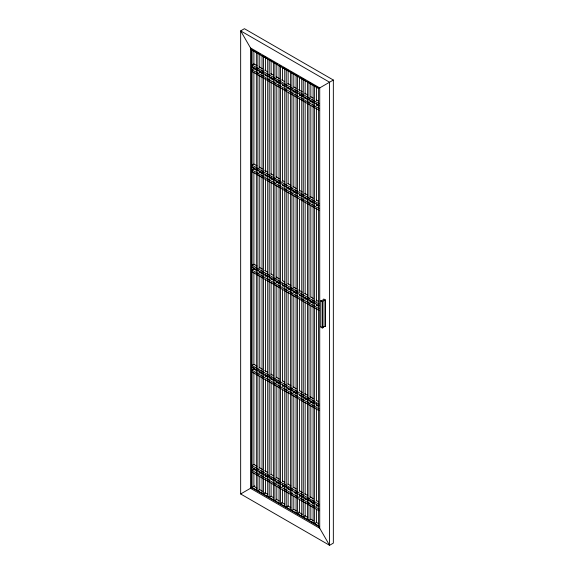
<?xml version="1.0" encoding="UTF-8"?>
<svg xmlns="http://www.w3.org/2000/svg" width="574" height="574" viewBox="0 0 574 574"><rect width="100%" height="100%" fill="white"/><g stroke="black" fill="none" stroke-linecap="round" stroke-linejoin="round"><path stroke-width="0.86" d="M318.592 88.554L251.627 49.888L252 49.673L252 487.412L318.972 526.078L318.592 526.293L251.627 487.635L251.627 49.888L240.657 30.881L329.562 82.218L329.562 545.3L318.592 526.293L318.592 88.554L333.343 80.03L244.438 28.7L240.657 30.881L240.657 493.97L329.562 545.3L333.343 543.119L333.343 80.03M256.973 165.8L253.895 164.02L252 165.111L318.972 203.777M320.873 300.719L321.246 300.503A1.851 1.069 0 0 0 323.234 299.355L323.786 299.04L325.508 300.037L325.508 326.247L324.956 326.563A1.851 1.069 0 0 0 322.968 327.711L322.595 327.926A1.93 1.112 0 0 1 320.873 326.936L320.873 300.719A1.93 1.112 0 0 0 322.595 301.716L322.968 301.501A1.851 1.069 0 0 1 324.956 300.353L325.508 300.037M320.873 326.936L321.246 326.721M240.657 493.97L254.727 485.841M313.167 520.539L310.857 519.212L308.941 520.288L308.941 82.541M255.086 51.445L260.474 54.559M262.009 55.448L267.398 58.555M268.941 59.445L271.244 60.779M272.786 61.669L274.329 62.559M275.864 63.449L277.407 64.338M279.71 65.666L281.253 66.555M282.795 67.445L288.184 70.559M289.719 71.449L298.186 76.335M299.728 77.225L301.264 78.114M305.117 80.331L301.752 78.394L301.752 516.141M306.652 81.221L308.195 82.111M309.73 83L312.041 84.335M313.583 85.225L315.119 86.107M316.661 86.997L318.972 88.331M256.973 65.644L253.895 63.865L252 64.962L318.972 103.621M259.283 66.979L262.361 68.758M264.671 70.093L267.749 71.865M270.828 73.644L273.138 74.979M276.216 76.758L279.294 78.53M281.604 79.865L284.682 81.644M287.761 83.424L290.839 85.196M293.924 86.975L296.227 88.31M298.537 89.644L302.39 91.862M304.701 93.196L307.779 94.975M310.857 96.755L313.167 98.089M316.245 99.862L318.556 101.196M252 66.706L318.972 105.372M256.973 70.451L253.895 68.672L252 69.763L318.972 108.429M259.283 71.786L262.361 73.565M264.671 74.893L267.749 76.672M270.828 78.451L273.138 79.786M276.216 81.558L279.294 83.338M282.372 85.117L284.682 86.452M287.761 88.224L290.839 90.003M293.149 91.338L296.227 93.117M299.312 94.897L302.39 96.669M304.701 98.003L307.779 99.783M310.082 101.117L313.167 102.89M316.245 104.669L318.556 106.003M252 71.513L318.972 110.179M259.283 167.134L262.361 168.907M264.671 170.241L267.749 172.021M270.828 173.8L273.138 175.127M276.216 176.907L279.294 178.686M282.372 180.466L284.682 181.8M287.761 183.572L290.839 185.352M293.149 186.686L296.227 188.466M299.312 190.238L302.39 192.017M304.701 193.352L307.779 195.131M310.082 196.459L313.167 198.238M316.245 200.017L318.556 201.352M252 166.862L318.972 205.521M256.973 170.607L253.895 168.828L252 169.918L318.972 208.584M259.283 171.935L262.361 173.714M264.671 175.048L267.749 176.828M270.828 178.6L273.138 179.935M276.216 181.714L279.294 183.493M282.372 185.266L284.682 186.6M287.761 188.38L290.839 190.159M293.149 191.494L296.227 193.266M299.312 195.045L302.39 196.825M304.701 198.159L307.779 199.931M310.082 201.266L313.167 203.045M316.245 204.825L318.556 206.159M252 171.669L318.972 210.328M256.973 265.949L253.895 264.176L252 265.267L318.972 303.926M259.283 267.283L262.361 269.062M264.671 270.397L267.749 272.176M270.828 273.949L273.138 275.283M276.216 277.063L279.294 278.842M282.372 280.614L284.682 281.949M287.761 283.728L290.839 285.508M293.924 287.28L296.227 288.614M298.537 289.949L302.39 292.173M304.701 293.501L307.779 295.28M310.857 297.059L313.167 298.394M316.245 300.173L318.556 301.501M252 267.01L318.972 305.677M256.973 270.756L253.895 268.976L252 270.074L318.972 308.733M259.283 272.09L262.361 273.87M264.671 275.204L267.749 276.977M270.828 278.756L273.138 280.09M276.216 281.87L279.294 283.642M282.372 285.422L284.682 286.756M287.761 288.535L290.839 290.308M293.924 292.087L296.227 293.422M299.312 295.201L302.39 296.973M304.701 298.308L307.779 300.087M310.082 301.422L313.167 303.201M316.245 304.973L318.556 306.308M252 271.818L318.972 310.484M256.973 366.104L253.895 364.325L252 365.416L318.972 404.082M259.283 367.439L262.361 369.218M264.671 370.546L267.749 372.325M270.828 374.104L273.138 375.439M276.216 377.211L279.294 378.991M282.372 380.77L284.682 382.105M287.761 383.877L290.839 385.656M293.149 386.991L296.227 388.77M299.312 390.55L302.39 392.322M304.701 393.656L307.779 395.436M310.082 396.77L313.167 398.543M316.245 400.322L318.556 401.656M252 367.166L318.972 405.832M256.973 370.912L253.895 369.132L252 370.223L318.972 408.889M259.283 372.246L262.361 374.018M264.671 375.353L267.749 377.132M270.828 378.912L273.138 380.239M276.216 382.019L279.294 383.798M282.372 385.577L284.682 386.905M287.761 388.684L290.839 390.464M293.149 391.798L296.227 393.577M299.312 395.35L302.39 397.129M304.701 398.464L307.779 400.243M310.082 401.57L313.167 403.35M316.245 405.129L318.556 406.464M252 371.974L318.972 410.632M256.973 466.26L253.895 464.481L252 465.571L318.972 504.237M259.283 467.588L262.361 469.367M264.671 470.702L267.749 472.481M270.828 474.253L273.138 475.588M276.216 477.367L279.294 479.147M282.372 480.919L284.682 482.253M287.761 484.033L290.839 485.812M293.924 487.591L296.227 488.919M299.312 490.698L302.39 492.478M304.701 493.812L307.779 495.584M310.082 496.919L313.167 498.698M316.245 500.478L318.556 501.812M252 467.322L318.972 505.981M256.973 471.06L253.895 469.288L252 470.379L318.972 509.038M259.283 472.395L262.361 474.174M264.671 475.509L267.749 477.281M270.828 479.06L273.138 480.395M276.216 482.174L279.294 483.947M282.372 485.726L284.682 487.061M287.761 488.84L290.839 490.619M293.924 492.392L296.227 493.726M299.312 495.506L302.39 497.285M304.701 498.612L307.779 500.392M313.167 503.506L310.857 502.171L310.835 500.399M316.245 505.278L318.556 506.612M252 472.122L318.972 510.788M256.973 488.101L253.895 486.321L253.895 472.897M259.283 489.435L262.361 491.215M264.671 492.542L267.749 494.322M270.828 496.101L273.138 497.436M276.216 499.208L279.294 500.987M281.604 502.322L284.682 504.101M287.761 505.873L290.839 507.653M293.924 509.432L296.227 510.767M298.537 512.101L302.39 514.318M304.701 515.653L307.779 517.432M316.245 522.318L318.556 523.653M324.956 300.353L324.956 326.563M322.968 301.501L322.968 327.711M322.595 301.716L322.595 327.926M316.511 86.516L316.511 100.845M316.511 103.528L316.511 105.315M316.511 108.005L316.511 200.204M316.511 203.784L316.511 205.578M316.511 208.262L316.511 301.364M316.511 304.048L316.511 305.842M316.511 308.525L316.511 400.731M316.511 403.414L316.511 406.098M316.511 408.788L316.511 500.987M316.511 504.568L316.511 506.361M316.511 509.045L316.511 522.476L314.617 523.567L314.617 85.82M313.103 84.945L313.103 522.692M310.835 83.244L310.835 97.566M310.835 100.249L310.835 102.043M310.835 105.623L310.835 197.829M310.835 200.513L310.835 202.299M310.835 204.99L310.835 297.188M310.835 300.769L310.835 302.563M310.835 305.246L310.835 398.349M310.835 401.032L310.835 402.826M310.835 405.509L310.835 497.715M310.835 505.766L310.835 519.197M307.427 81.673L307.427 519.413M305.16 80.862L305.16 94.287M305.16 96.977L305.16 98.764M305.16 101.447L305.16 194.55M305.16 197.234L305.16 199.027M305.16 201.711L305.16 293.917M305.16 297.497L305.16 299.284M305.16 301.974L305.16 395.07M305.16 397.753L305.16 399.547M305.16 402.231L305.16 494.436M305.16 498.017L305.16 499.811M305.16 502.494L305.16 515.918L303.266 517.016L303.266 79.269M299.484 77.583L299.484 91.015M299.484 93.698L299.484 95.485M299.484 98.176L299.484 191.271M299.484 193.962L299.484 195.748M299.484 199.329L299.484 291.535M299.484 294.218L299.484 296.012M299.484 298.695L299.484 390.901M299.484 398.959L299.484 491.157M299.484 494.738L299.484 496.532M299.484 499.215L299.484 512.647L297.59 513.737L297.59 75.99M296.084 75.115L296.084 512.862M293.809 73.415L293.809 87.736M293.809 90.419L293.809 92.213M293.809 94.897L293.809 187.102M293.809 190.683L293.809 192.469M293.809 195.16L293.809 288.256M293.809 290.939L293.809 292.733M293.809 295.416L293.809 387.622M293.809 391.203L293.809 392.996M293.809 395.68L293.809 487.886M293.809 495.943L293.809 509.368L291.915 510.458L291.915 72.711M290.408 71.843L290.408 509.583M288.134 70.136L288.134 84.457M288.134 87.148L288.134 88.934M288.134 92.514L288.134 183.823M288.134 187.404L288.134 189.198M288.134 191.881L288.134 284.087M288.134 287.667L288.134 289.454M288.134 292.144L288.134 384.343M288.134 387.924L288.134 389.717M288.134 392.401L288.134 484.607M288.134 487.29L288.134 489.084M288.134 492.664L288.134 506.089L286.247 507.186L286.247 69.44M284.733 68.564L284.733 506.311M282.458 67.754L282.458 80.288M282.458 83.869L282.458 85.655M282.458 88.346L282.458 181.441M282.458 184.132L282.458 185.919M282.458 188.602L282.458 280.808M282.458 283.491L282.458 286.182M282.458 288.866L282.458 381.071M282.458 384.652L282.458 386.438M282.458 389.129L282.458 481.328M282.458 484.018L282.458 486.702M282.458 489.385L282.458 502.817L280.571 503.907L280.571 66.161M279.057 65.285L279.057 503.032M276.783 63.585L276.783 77.906M276.783 80.59L276.783 82.383M276.783 85.067L276.783 177.273M276.783 180.853L276.783 182.64M276.783 185.33L276.783 278.426M276.783 281.117L276.783 282.903M276.783 285.587L276.783 377.792M276.783 380.476L276.783 383.167M276.783 385.85L276.783 478.056M276.783 481.636L276.783 483.423M276.783 486.113L276.783 499.538L274.896 500.628L274.896 62.882M273.382 62.014L273.382 499.753M271.107 60.306L271.107 74.627M271.107 77.318L271.107 79.104M271.107 81.788L271.107 174.891M271.107 176.677L271.107 179.368M271.107 182.051L271.107 274.257M271.107 277.838L271.107 279.624M271.107 282.315L271.107 375.41M271.107 377.204L271.107 379.888M271.107 382.571L271.107 474.777M271.107 477.46L271.107 479.254M271.107 482.834L271.107 496.259L269.22 497.357L269.22 59.61M267.706 58.735L267.706 496.481M265.432 57.027L265.432 70.459M265.432 74.039L265.432 75.833M265.432 78.516L265.432 171.612M265.432 174.302L265.432 176.089M265.432 178.772L265.432 270.978M265.432 273.662L265.432 276.352M265.432 279.036L265.432 371.242M265.432 374.822L265.432 376.609M265.432 379.299L265.432 471.498M265.432 474.189L265.432 476.872M265.432 478.666L265.432 492.987L263.545 494.078L263.545 56.331M262.031 55.456L262.031 493.202M259.757 54.652L259.757 68.076M259.757 70.76L259.757 72.554M259.757 75.237L259.757 168.34M259.757 171.023L259.757 172.81M259.757 175.501L259.757 268.596M259.757 271.287L259.757 273.073M259.757 275.757L259.757 367.963M259.757 370.646L259.757 373.337M259.757 376.02L259.757 468.226M259.757 471.806L259.757 473.593M259.757 476.284L259.757 489.708L257.87 490.799L257.87 53.052M256.356 52.184L256.356 489.931M253.895 50.369L253.895 64.69M253.895 67.373L253.895 69.167M253.895 71.85L253.895 164.056M253.895 167.637L253.895 169.43M253.895 172.114L253.895 265.21M253.895 267.9L253.895 269.687M253.895 272.377L253.895 364.576M253.895 367.267L253.895 369.95M253.895 372.634L253.895 464.84M253.895 468.42L253.895 470.206M319.725 87.894L250.494 47.922L250.494 488.287L319.725 528.259L319.725 87.894"/></g></svg>
